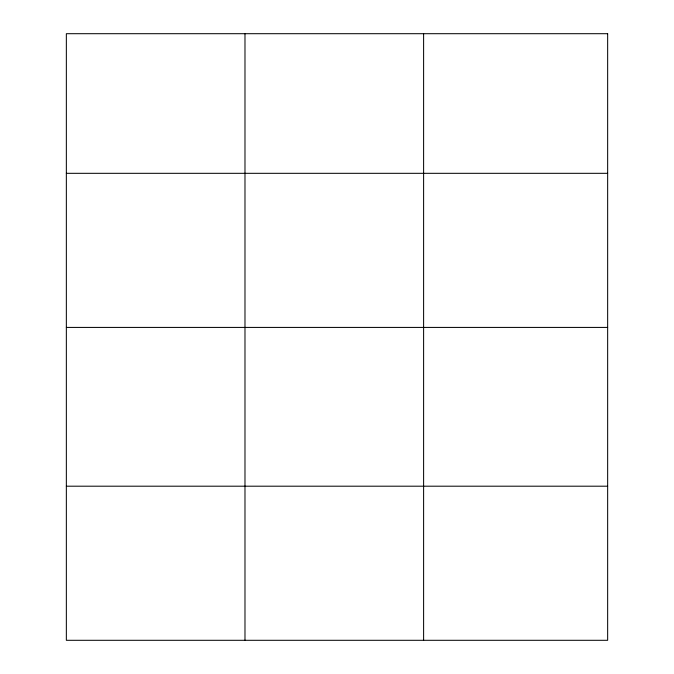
<?xml version="1.0" encoding="UTF-8"?>
<svg xmlns="http://www.w3.org/2000/svg" width="674" height="674" viewBox="0 0 674 674"><rect width="100%" height="100%" fill="white"/><g stroke="black" fill="none" stroke-linecap="round" stroke-linejoin="round"><path stroke-width="1.01" d="M66.347 173.319L607.653 173.319M66.347 327.421L607.653 327.421M66.347 486.198L607.653 486.198M423.609 33.7L423.609 640.3M244.982 33.7L244.982 640.3M607.653 33.7L66.347 33.7L66.347 640.3L607.653 640.3L607.653 33.7"/></g></svg>
